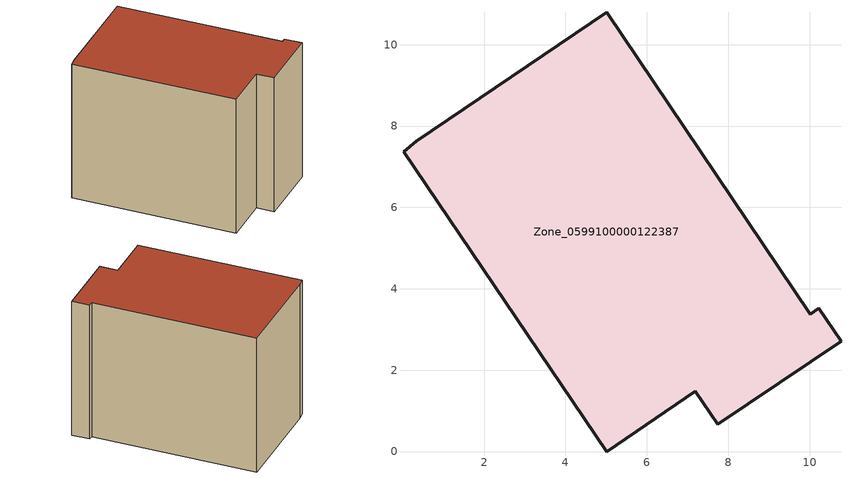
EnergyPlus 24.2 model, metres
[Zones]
Zone_0599100000122387
 floor ground (C_G): 5.01,0 0.02,7.37 0.33,7.63 5.01,10.79 10.02,3.38 10.22,3.52 10.77,2.71 7.74,0.67 7.19,1.48 z0
 wall outside (C_F): 10.22,3.52 10.02,3.38 5.01,10.79 0.33,7.63 0.02,7.37 5.01,0 7.19,1.48 7.74,0.67 10.77,2.71 10.22,3.52 z0:7.82
 roof outside (C_R): 0.02,7.37 5.01,0 7.19,1.48 7.74,0.67 10.77,2.71 10.22,3.52 10.02,3.38 5.01,10.79 0.33,7.63 z7.82
[BUILDING]
Pand.0599100000122387: North Axis=0; Terrain=City; Loads Convergence Tolerance Value=0.04; Temperature Convergence Tolerance Value=0.4; Solar Distribution=FullExterior; Maximum Number of Warmup Days=25; Minimum Number of Warmup Days=1
[Site:Location]
Rotterdam.The.Hague.AP_ZH_NLD Design_Conditions: Latitude=51.96; Longitude=4.45; Time Zone=1; Elevation=-4.5
[SITE:GROUNDTEMPERATURE:BUILDINGSURFACE]
18, 18, 18, 18, 18, 18, 18, 18, 18, 18, 18, 18
[MATERIAL] Thermal Absorptance=0.9; Solar Absorptance=0.7; Visible Absorptance=0.7
Name | Roughness | Thickness | Conductivity | Density | Specific Heat
G.TI.1965-1974 | MediumSmooth | 0.15 | 0.882353 | 540 | 1210
F.TI.1965-1974 | Rough | 0.3 | 0.697674 | 1920 | 840
R.TI.1965-1974 | MediumRough | 0.2 | 0.232558 | 1500 | 1000
[CONSTRUCTION]
C_G: G.TI.1965-1974
C_F: F.TI.1965-1974
C_R: R.TI.1965-1974
[ZONE]
Zone_0599100000122387: Type=1; Multiplier=1; Ceiling Height=Autocalculate; Volume=Autocalculate; Floor Area=autocalculate; Part of Total Floor Area=Yes
[ZONEINFILTRATION:DESIGNFLOWRATE]
Infil_Zone_0599100000122387: Zone or ZoneList or Space or SpaceList=Zone_0599100000122387; Schedule=AlwaysOn; Design Flow Rate Calculation Method=Flow/Area; Flow Rate per Floor Area=0.003; Constant Term Coefficient=1; Temperature Term Coefficient=0; Velocity Term Coefficient=0; Velocity Squared Term Coefficient=0
[HVACTEMPLATE:ZONE:IDEALLOADSAIRSYSTEM]
Zone_0599100000122387: Maximum Heating Supply Air Temperature=50; Minimum Cooling Supply Air Temperature=13; Maximum Heating Supply Air Humidity Ratio=0.0156; Minimum Cooling Supply Air Humidity Ratio=0.0077; Heating Limit=NoLimit; Cooling Limit=NoLimit; Dehumidification Control Type=ConstantSensibleHeatRatio; Cooling Sensible Heat Ratio=0.7; Dehumidification Setpoint=60; Humidification Control Type=None; Humidification Setpoint=30; Outdoor Air Method=None; Outdoor Air Flow Rate per Person=0.00944; Outdoor Air Flow Rate per Zone Floor Area=0; Outdoor Air Flow Rate per Zone=0; Demand Controlled Ventilation Type=None; Outdoor Air Economizer Type=NoEconomizer; Heat Recovery Type=None; Sensible Heat Recovery Effectiveness=0.7; Latent Heat Recovery Effectiveness=0.65
[ZONECONTROL:THERMOSTAT]
ThermostatControl_Zone_0599100000122387: Zone or ZoneList=Zone_0599100000122387; Control Type Schedule=DualSetpointControlType; Control 1=Thermostat_Zone_0599100000122387; Temperature Difference Between Cutout And Setpoint=0
[THERMOSTATSETPOINT:DUALSETPOINT]
Thermostat_Zone_0599100000122387: Heating Setpoint Temperature Schedule=HeatingSetpoint_Zone_0599100000122387; Cooling Setpoint Temperature Schedule=CoolingSetpoint_Zone_0599100000122387
[SCHEDULE:COMPACT]
HeatingSetpoint_Zone_0599100000122387: Through: 12/31, For: AllDays, Until: 24:00, 21
CoolingSetpoint_Zone_0599100000122387: Through: 12/31, For: AllDays, Until: 24:00, 24
DualSetpointControlType: Through: 12/31, For: AllDays, Until: 24:00, 4
AlwaysOn: Through: 12/31, For: AllDays, Until: 24:00, 1
